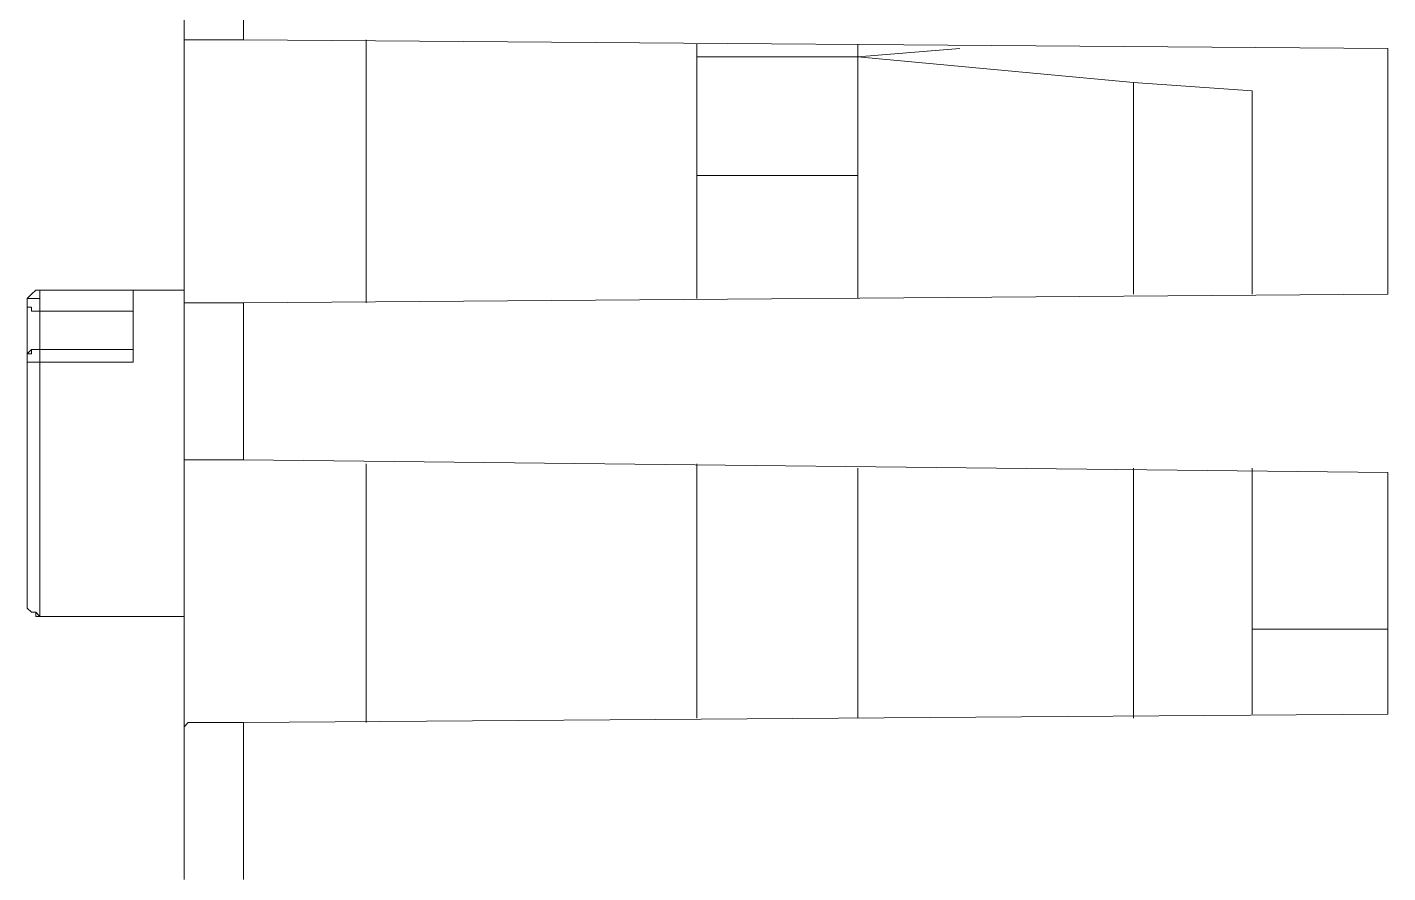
# Model space of a CAD drawing. Header units: centimetres. Extents: x -12.5 to 12.5, y -6.1 to 6.1.
# Drawn here: x 8.262 to 9.394, y 0.7 to 1.403 of the extents above; entities that cross this region are included whole.
import ezdxf

# ---------------------------------------------------------------- set-up
doc = ezdxf.new("R2010")
doc.units = ezdxf.units.CM
doc.header["$MEASUREMENT"] = 0
doc.layers.add('Camada 1', color=7, linetype='Continuous')

msp = doc.modelspace()

# ---------------------------------------------------------------- linework, layer by layer
at = {"layer": 'Camada 1', "color": 251, "lineweight": 9}
for points in [[(8.39215, 1.39255), (8.39215, 1.39255), (8.39215, 1.52308), (8.39215, 1.52308)], [(8.44154, 1.52308), (8.44154, 1.52308), (8.44154, 1.39255), (8.44154, 1.39255)], [(8.39215, 1.39255), (8.39215, 1.39255), (8.39215, 1.17383), (8.39215, 1.17383)], [(9.39404, 1.38549), (9.39404, 1.38549), (8.44154, 1.39255), (8.44154, 1.39255)], [(8.54384, 1.39255), (8.54384, 1.39255), (8.54384, 1.17383), (8.54384, 1.17383)], [(8.81901, 1.38902), (8.81901, 1.38902), (8.81901, 1.37844), (8.81901, 1.37844)], [(8.81901, 1.38902), (8.81901, 1.38902), (8.81901, 1.37844), (8.81901, 1.37844)], [(8.95307, 1.37844), (8.95307, 1.37844), (8.95307, 1.38902), (8.95307, 1.38902)], [(8.95307, 1.37844), (8.95307, 1.37844), (9.03773, 1.38549), (9.03773, 1.38549)], [(9.39404, 1.38549), (9.39404, 1.38549), (9.39404, 1.18088), (9.39404, 1.18088)], [(8.81901, 1.37844), (8.81901, 1.37844), (8.95307, 1.37844), (8.95307, 1.37844)], [(8.81901, 1.37844), (8.81901, 1.37844), (8.81901, 1.2973), (8.81901, 1.2973)], [(8.81901, 1.37844), (8.81901, 1.37844), (8.81901, 1.27966), (8.81901, 1.27966)], [(8.95307, 1.37844), (8.95307, 1.37844), (8.81901, 1.37844), (8.81901, 1.37844)], [(8.94248, 1.37844), (8.94248, 1.37844), (8.94248, 1.37844), (8.94248, 1.37844)], [(8.95307, 1.27966), (8.95307, 1.27966), (8.95307, 1.37844), (8.95307, 1.37844)], [(9.18237, 1.35727), (9.18237, 1.35727), (8.95307, 1.37844), (8.95307, 1.37844)], [(9.18237, 1.35727), (9.18237, 1.35727), (9.18237, 1.18088), (9.18237, 1.18088)], [(9.28115, 1.35022), (9.28115, 1.35022), (9.18237, 1.35727), (9.18237, 1.35727)], [(9.28115, 1.18088), (9.28115, 1.18088), (9.28115, 1.35022), (9.28115, 1.35022)], [(8.81901, 1.2973), (8.81901, 1.2973), (8.81901, 1.17735), (8.81901, 1.17735)], [(9.28115, 1.29377), (9.28115, 1.29377), (9.28115, 1.29377), (9.28115, 1.29377)], [(9.28115, 1.29377), (9.28115, 1.29377), (9.28115, 1.29377), (9.28115, 1.29377)], [(8.81901, 1.17735), (8.81901, 1.17735), (8.81901, 1.27966), (8.81901, 1.27966)], [(8.81901, 1.27966), (8.81901, 1.27966), (8.95307, 1.27966), (8.95307, 1.27966)], [(8.95307, 1.27966), (8.95307, 1.27966), (8.95307, 1.17735), (8.95307, 1.17735)], [(9.28115, 1.27261), (9.28115, 1.27261), (9.28115, 1.27261), (9.28115, 1.27261)], [(9.28115, 1.25144), (9.28115, 1.25144), (9.28115, 1.25144), (9.28115, 1.25144)], [(9.28115, 1.25144), (9.28115, 1.25144), (9.28115, 1.25144), (9.28115, 1.25144)], [(9.28115, 1.25144), (9.28115, 1.25144), (9.28115, 1.25144), (9.28115, 1.25144)], [(9.28115, 1.25144), (9.28115, 1.25144), (9.28115, 1.25144), (9.28115, 1.25144)], [(9.28115, 1.25144), (9.28115, 1.25144), (9.28115, 1.24791), (9.28115, 1.24791)], [(9.28115, 1.25144), (9.28115, 1.25144), (9.28115, 1.24791), (9.28115, 1.24791)], [(9.28115, 1.24791), (9.28115, 1.24791), (9.28115, 1.24791), (9.28115, 1.24791)], [(9.28115, 1.24791), (9.28115, 1.24791), (9.28115, 1.24791), (9.28115, 1.24791)], [(9.28115, 1.24791), (9.28115, 1.24791), (9.28115, 1.2338), (9.28115, 1.2338)], [(9.28115, 1.22322), (9.28115, 1.22322), (9.28115, 1.22322), (9.28115, 1.22322)], [(9.28115, 1.19852), (9.28115, 1.19852), (9.28115, 1.19852), (9.28115, 1.19852)], [(9.28115, 1.19852), (9.28115, 1.19852), (9.28115, 1.19852), (9.28115, 1.19852)], [(9.28115, 1.19147), (9.28115, 1.19147), (9.28115, 1.18088), (9.28115, 1.18088)], [(9.28115, 1.19147), (9.28115, 1.19147), (9.28115, 1.19147), (9.28115, 1.19147)], [(9.28115, 1.19147), (9.28115, 1.19147), (9.28115, 1.19147), (9.28115, 1.19147)], [(9.28115, 1.19147), (9.28115, 1.19147), (9.28115, 1.19147), (9.28115, 1.19147)], [(8.34982, 1.18441), (8.34982, 1.18441), (8.27221, 1.18441), (8.27221, 1.18441)], [(8.34982, 1.18441), (8.34982, 1.18441), (8.34982, 1.12444), (8.34982, 1.12444)], [(8.39215, 1.18441), (8.39215, 1.18441), (8.34982, 1.18441), (8.34982, 1.18441)], [(8.44154, 1.17383), (8.44154, 1.17383), (9.39404, 1.18088), (9.39404, 1.18088)], [(8.26162, 1.17383), (8.26162, 1.17383), (8.26162, 0.97274), (8.26162, 0.97274)], [(8.34982, 1.16677), (8.34982, 1.16677), (8.27221, 1.16677), (8.27221, 1.16677)], [(8.27221, 1.13502), (8.27221, 1.13502), (8.27221, 1.16677), (8.27221, 1.16677)], [(8.39215, 1.0433), (8.39215, 1.0433), (8.39215, 1.17383), (8.39215, 1.17383)], [(8.44154, 1.17383), (8.44154, 1.17383), (8.44154, 1.0433), (8.44154, 1.0433)], [(8.34982, 1.13502), (8.34982, 1.13502), (8.27221, 1.13502), (8.27221, 1.13502)], [(8.27221, 1.13502), (8.27221, 1.13502), (8.27221, 1.13502), (8.27221, 1.13502)], [(8.26162, 1.12444), (8.26162, 1.12444), (8.26162, 0.92335), (8.26162, 0.92335)], [(8.27221, 1.12444), (8.27221, 1.12444), (8.27221, 0.91277), (8.27221, 0.91277)], [(8.39215, 1.0433), (8.39215, 1.0433), (8.39215, 0.82105), (8.39215, 0.82105)], [(9.39404, 1.03272), (9.39404, 1.03272), (8.44154, 1.0433), (8.44154, 1.0433)], [(8.54384, 1.03977), (8.54384, 1.03977), (8.54384, 0.82458), (8.54384, 0.82458)], [(8.81901, 0.82811), (8.81901, 0.82811), (8.81901, 1.03977), (8.81901, 1.03977)], [(8.81901, 1.03977), (8.81901, 1.03977), (8.81901, 0.82811), (8.81901, 0.82811)], [(8.95307, 1.03624), (8.95307, 1.03624), (8.95307, 0.82811), (8.95307, 0.82811)], [(9.18237, 1.03624), (9.18237, 1.03624), (9.18237, 0.82811), (9.18237, 0.82811)], [(9.28115, 1.03624), (9.28115, 1.03624), (9.28115, 1.01155), (9.28115, 1.01155)], [(9.28115, 1.03624), (9.28115, 1.03624), (9.28115, 1.03272), (9.28115, 1.03272)], [(9.28115, 0.83163), (9.28115, 0.83163), (9.28115, 1.03624), (9.28115, 1.03624)], [(9.28115, 1.03272), (9.28115, 1.03272), (9.28115, 1.02566), (9.28115, 1.02566)], [(9.39404, 1.03272), (9.39404, 1.03272), (9.39404, 0.83163), (9.39404, 0.83163)], [(9.28115, 1.01155), (9.28115, 1.01155), (9.28115, 1.01155), (9.28115, 1.01155)], [(9.28115, 1.01155), (9.28115, 1.01155), (9.28115, 1.01155), (9.28115, 1.01155)], [(9.28115, 1.00449), (9.28115, 1.00449), (9.28115, 0.95863), (9.28115, 0.95863)], [(9.28115, 1.00449), (9.28115, 1.00449), (9.28115, 1.00449), (9.28115, 1.00449)], [(9.28115, 0.95863), (9.28115, 0.95863), (9.28115, 0.95863), (9.28115, 0.95863)], [(9.28115, 0.95863), (9.28115, 0.95863), (9.28115, 0.95863), (9.28115, 0.95863)], [(9.28115, 0.95863), (9.28115, 0.95863), (9.28115, 0.95863), (9.28115, 0.95863)], [(9.28115, 0.95511), (9.28115, 0.95511), (9.28115, 0.95511), (9.28115, 0.95511)], [(9.28115, 0.95511), (9.28115, 0.95511), (9.28115, 0.95511), (9.28115, 0.95511)], [(9.28115, 0.95511), (9.28115, 0.95511), (9.28115, 0.94452), (9.28115, 0.94452)], [(9.28115, 0.93394), (9.28115, 0.93394), (9.28115, 0.93394), (9.28115, 0.93394)], [(8.39215, 0.91277), (8.39215, 0.91277), (8.27221, 0.91277), (8.27221, 0.91277)], [(8.27221, 0.91277), (8.27221, 0.91277), (8.34982, 0.91277), (8.34982, 0.91277)], [(8.34982, 0.91277), (8.34982, 0.91277), (8.39215, 0.91277), (8.39215, 0.91277)], [(8.39215, 0.91277), (8.39215, 0.91277), (8.39215, 0.91277), (8.39215, 0.91277)], [(9.28115, 0.90924), (9.28115, 0.90924), (9.28115, 0.90924), (9.28115, 0.90924)], [(9.28115, 0.90219), (9.28115, 0.90219), (9.28115, 0.86338), (9.28115, 0.86338)], [(9.28115, 0.90219), (9.28115, 0.90219), (9.28115, 0.90219), (9.28115, 0.90219)], [(9.28115, 0.90219), (9.28115, 0.90219), (9.28115, 0.90219), (9.28115, 0.90219)], [(9.28115, 0.90219), (9.28115, 0.90219), (9.28115, 0.87749), (9.28115, 0.87749)], [(9.28115, 0.90219), (9.28115, 0.90219), (9.39404, 0.90219), (9.39404, 0.90219)], [(9.28115, 0.89866), (9.28115, 0.89866), (9.28115, 0.87749), (9.28115, 0.87749)], [(9.28115, 0.86338), (9.28115, 0.86338), (9.28115, 0.86338), (9.28115, 0.86338)], [(9.28115, 0.85633), (9.28115, 0.85633), (9.28115, 0.85633), (9.28115, 0.85633)], [(9.28115, 0.85633), (9.28115, 0.85633), (9.28115, 0.83163), (9.28115, 0.83163)], [(8.44154, 0.82458), (8.44154, 0.82458), (9.39404, 0.83163), (9.39404, 0.83163)], [(9.28115, 0.83163), (9.28115, 0.83163), (9.28115, 0.83163), (9.28115, 0.83163)], [(9.28115, 0.83163), (9.28115, 0.83163), (9.28115, 0.83163), (9.28115, 0.83163)], [(8.39215, 0.69405), (8.39215, 0.69405), (8.39215, 0.82105), (8.39215, 0.82105)], [(8.44154, 0.82458), (8.44154, 0.82458), (8.44154, 0.69405), (8.44154, 0.69405)]]:
    msp.add_open_spline(points, degree=3, dxfattribs=at)
for points, knots in [([(8.44154, 1.39255), (8.44154, 1.39255), (8.43096, 1.39255), (8.43096, 1.39255), (8.43096, 1.39255), (8.4239, 1.39255), (8.4239, 1.39255), (8.4239, 1.39255), (8.41332, 1.39255), (8.41332, 1.39255), (8.41332, 1.39255), (8.40626, 1.39255), (8.40626, 1.39255), (8.40626, 1.39255), (8.40273, 1.39255), (8.40273, 1.39255), (8.40273, 1.39255), (8.39568, 1.39255), (8.39568, 1.39255), (8.39568, 1.39255), (8.39215, 1.39255), (8.39215, 1.39255)], [0, 0, 0, 0, 0.1428571, 0.1428571, 0.1428571, 0.2857143, 0.2857143, 0.2857143, 0.4285714, 0.4285714, 0.4285714, 0.5714286, 0.5714286, 0.5714286, 0.7142857, 0.7142857, 0.7142857, 0.8571429, 0.8571429, 0.8571429, 1, 1, 1, 1]), ([(9.28115, 1.29377), (9.28115, 1.29377), (9.28115, 1.29377), (9.28115, 1.29377), (9.28115, 1.29377), (9.28115, 1.29024), (9.28115, 1.29024), (9.28115, 1.29024), (9.28115, 1.28672), (9.28115, 1.28672), (9.28115, 1.28672), (9.28115, 1.27966), (9.28115, 1.27966), (9.28115, 1.27966), (9.28115, 1.27261), (9.28115, 1.27261)], [0, 0, 0, 0, 0.2, 0.2, 0.2, 0.4, 0.4, 0.4, 0.6, 0.6, 0.6, 0.8, 0.8, 0.8, 1, 1, 1, 1]), ([(9.28115, 1.29377), (9.28115, 1.29377), (9.28115, 1.29377), (9.28115, 1.29377), (9.28115, 1.29377), (9.28115, 1.29024), (9.28115, 1.29024), (9.28115, 1.29024), (9.28115, 1.28319), (9.28115, 1.28319), (9.28115, 1.28319), (9.28115, 1.27261), (9.28115, 1.27261)], [0, 0, 0, 0, 0.25, 0.25, 0.25, 0.5, 0.5, 0.5, 0.75, 0.75, 0.75, 1, 1, 1, 1]), ([(9.28115, 1.27966), (9.28115, 1.27966), (9.28115, 1.27966), (9.28115, 1.27966), (9.28115, 1.27966), (9.28115, 1.27613), (9.28115, 1.27613), (9.28115, 1.27613), (9.28115, 1.27261), (9.28115, 1.27261)], [0, 0, 0, 0, 0.3333333, 0.3333333, 0.3333333, 0.6666667, 0.6666667, 0.6666667, 1, 1, 1, 1]), ([(9.28115, 1.27261), (9.28115, 1.27261), (9.28115, 1.26555), (9.28115, 1.26555), (9.28115, 1.26555), (9.28115, 1.26202), (9.28115, 1.26202), (9.28115, 1.26202), (9.28115, 1.25849), (9.28115, 1.25849), (9.28115, 1.25849), (9.28115, 1.25497), (9.28115, 1.25497), (9.28115, 1.25497), (9.28115, 1.25144), (9.28115, 1.25144)], [0, 0, 0, 0, 0.2, 0.2, 0.2, 0.4, 0.4, 0.4, 0.6, 0.6, 0.6, 0.8, 0.8, 0.8, 1, 1, 1, 1]), ([(9.28115, 1.25144), (9.28115, 1.25144), (9.28115, 1.25144), (9.28115, 1.25144), (9.28115, 1.25144), (9.28115, 1.24791), (9.28115, 1.24791)], [0, 0, 0, 0, 0.5, 0.5, 0.5, 1, 1, 1, 1]), ([(9.28115, 1.24791), (9.28115, 1.24791), (9.28115, 1.24085), (9.28115, 1.24085), (9.28115, 1.24085), (9.28115, 1.23733), (9.28115, 1.23733), (9.28115, 1.23733), (9.28115, 1.23027), (9.28115, 1.23027), (9.28115, 1.23027), (9.28115, 1.22322), (9.28115, 1.22322)], [0, 0, 0, 0, 0.25, 0.25, 0.25, 0.5, 0.5, 0.5, 0.75, 0.75, 0.75, 1, 1, 1, 1]), ([(9.28115, 1.2338), (9.28115, 1.2338), (9.28115, 1.2338), (9.28115, 1.2338), (9.28115, 1.2338), (9.28115, 1.23027), (9.28115, 1.23027), (9.28115, 1.23027), (9.28115, 1.22674), (9.28115, 1.22674), (9.28115, 1.22674), (9.28115, 1.22322), (9.28115, 1.22322)], [0, 0, 0, 0, 0.25, 0.25, 0.25, 0.5, 0.5, 0.5, 0.75, 0.75, 0.75, 1, 1, 1, 1]), ([(9.28115, 1.2338), (9.28115, 1.2338), (9.28115, 1.22322), (9.28115, 1.22322), (9.28115, 1.22322), (9.28115, 1.21263), (9.28115, 1.21263), (9.28115, 1.21263), (9.28115, 1.20558), (9.28115, 1.20558), (9.28115, 1.20558), (9.28115, 1.19852), (9.28115, 1.19852)], [0, 0, 0, 0, 0.25, 0.25, 0.25, 0.5, 0.5, 0.5, 0.75, 0.75, 0.75, 1, 1, 1, 1]), ([(9.28115, 1.2338), (9.28115, 1.2338), (9.28115, 1.22322), (9.28115, 1.22322), (9.28115, 1.22322), (9.28115, 1.21263), (9.28115, 1.21263), (9.28115, 1.21263), (9.28115, 1.20911), (9.28115, 1.20911)], [0, 0, 0, 0, 0.3333333, 0.3333333, 0.3333333, 0.6666667, 0.6666667, 0.6666667, 1, 1, 1, 1]), ([(9.28115, 1.22322), (9.28115, 1.22322), (9.28115, 1.21616), (9.28115, 1.21616), (9.28115, 1.21616), (9.28115, 1.20911), (9.28115, 1.20911), (9.28115, 1.20911), (9.28115, 1.20558), (9.28115, 1.20558), (9.28115, 1.20558), (9.28115, 1.20205), (9.28115, 1.20205), (9.28115, 1.20205), (9.28115, 1.19852), (9.28115, 1.19852)], [0, 0, 0, 0, 0.2, 0.2, 0.2, 0.4, 0.4, 0.4, 0.6, 0.6, 0.6, 0.8, 0.8, 0.8, 1, 1, 1, 1]), ([(9.28115, 1.22322), (9.28115, 1.22322), (9.28115, 1.21969), (9.28115, 1.21969), (9.28115, 1.21969), (9.28115, 1.21616), (9.28115, 1.21616)], [0, 0, 0, 0, 0.5, 0.5, 0.5, 1, 1, 1, 1]), ([(8.26162, 1.17383), (8.26162, 1.17383), (8.26162, 1.17735), (8.26162, 1.17735), (8.26162, 1.17735), (8.26515, 1.18088), (8.26515, 1.18088), (8.26515, 1.18088), (8.26868, 1.18441), (8.26868, 1.18441), (8.26868, 1.18441), (8.27221, 1.18441), (8.27221, 1.18441)], [0, 0, 0, 0, 0.25, 0.25, 0.25, 0.5, 0.5, 0.5, 0.75, 0.75, 0.75, 1, 1, 1, 1]), ([(8.27221, 1.18441), (8.27221, 1.18441), (8.27221, 1.18441), (8.27221, 1.18441), (8.27221, 1.18441), (8.27221, 1.18088), (8.27221, 1.18088), (8.27221, 1.18088), (8.27221, 1.17735), (8.27221, 1.17735)], [0, 0, 0, 0, 0.3333333, 0.3333333, 0.3333333, 0.6666667, 0.6666667, 0.6666667, 1, 1, 1, 1]), ([(8.27221, 1.17735), (8.27221, 1.17735), (8.26868, 1.17735), (8.26868, 1.17735), (8.26868, 1.17735), (8.26515, 1.17735), (8.26515, 1.17735), (8.26515, 1.17735), (8.26162, 1.17735), (8.26162, 1.17735), (8.26162, 1.17735), (8.26162, 1.17383), (8.26162, 1.17383)], [0, 0, 0, 0, 0.25, 0.25, 0.25, 0.5, 0.5, 0.5, 0.75, 0.75, 0.75, 1, 1, 1, 1]), ([(8.26162, 1.17383), (8.26162, 1.17383), (8.26162, 1.17383), (8.26162, 1.17383), (8.26162, 1.17383), (8.26162, 1.1703), (8.26162, 1.1703), (8.26162, 1.1703), (8.26515, 1.1703), (8.26515, 1.1703), (8.26515, 1.1703), (8.26515, 1.16677), (8.26515, 1.16677), (8.26515, 1.16677), (8.26868, 1.16677), (8.26868, 1.16677), (8.26868, 1.16677), (8.27221, 1.16677), (8.27221, 1.16677)], [0, 0, 0, 0, 0.1666667, 0.1666667, 0.1666667, 0.3333333, 0.3333333, 0.3333333, 0.5, 0.5, 0.5, 0.6666667, 0.6666667, 0.6666667, 0.8333333, 0.8333333, 0.8333333, 1, 1, 1, 1]), ([(8.27221, 1.17735), (8.27221, 1.17735), (8.27221, 1.17383), (8.27221, 1.17383), (8.27221, 1.17383), (8.27221, 1.1703), (8.27221, 1.1703), (8.27221, 1.1703), (8.27221, 1.16677), (8.27221, 1.16677)], [0, 0, 0, 0, 0.3333333, 0.3333333, 0.3333333, 0.6666667, 0.6666667, 0.6666667, 1, 1, 1, 1]), ([(8.39215, 1.17383), (8.39215, 1.17383), (8.39215, 1.17383), (8.39215, 1.17383), (8.39215, 1.17383), (8.39568, 1.17383), (8.39568, 1.17383), (8.39568, 1.17383), (8.40273, 1.17383), (8.40273, 1.17383), (8.40273, 1.17383), (8.40626, 1.17383), (8.40626, 1.17383), (8.40626, 1.17383), (8.41332, 1.17383), (8.41332, 1.17383), (8.41332, 1.17383), (8.4239, 1.17383), (8.4239, 1.17383), (8.4239, 1.17383), (8.43096, 1.17383), (8.43096, 1.17383), (8.43096, 1.17383), (8.44154, 1.17383), (8.44154, 1.17383)], [0, 0, 0, 0, 0.125, 0.125, 0.125, 0.25, 0.25, 0.25, 0.375, 0.375, 0.375, 0.5, 0.5, 0.5, 0.625, 0.625, 0.625, 0.75, 0.75, 0.75, 0.875, 0.875, 0.875, 1, 1, 1, 1]), ([(8.27221, 1.13502), (8.27221, 1.13502), (8.26515, 1.13502), (8.26515, 1.13502), (8.26515, 1.13502), (8.26162, 1.13149), (8.26162, 1.13149), (8.26162, 1.13149), (8.26162, 1.12797), (8.26162, 1.12797), (8.26162, 1.12797), (8.26162, 1.12444), (8.26162, 1.12444)], [0, 0, 0, 0, 0.25, 0.25, 0.25, 0.5, 0.5, 0.5, 0.75, 0.75, 0.75, 1, 1, 1, 1]), ([(8.27221, 1.13502), (8.27221, 1.13502), (8.26868, 1.13502), (8.26868, 1.13502), (8.26868, 1.13502), (8.26515, 1.13502), (8.26515, 1.13502), (8.26515, 1.13502), (8.26515, 1.13149), (8.26515, 1.13149), (8.26515, 1.13149), (8.26162, 1.13149), (8.26162, 1.13149), (8.26162, 1.13149), (8.26162, 1.12797), (8.26162, 1.12797), (8.26162, 1.12797), (8.26162, 1.12444), (8.26162, 1.12444)], [0, 0, 0, 0, 0.1666667, 0.1666667, 0.1666667, 0.3333333, 0.3333333, 0.3333333, 0.5, 0.5, 0.5, 0.6666667, 0.6666667, 0.6666667, 0.8333333, 0.8333333, 0.8333333, 1, 1, 1, 1]), ([(8.27221, 1.13502), (8.27221, 1.13502), (8.27221, 1.13502), (8.27221, 1.13502), (8.27221, 1.13502), (8.27221, 1.13149), (8.27221, 1.13149), (8.27221, 1.13149), (8.27221, 1.12797), (8.27221, 1.12797), (8.27221, 1.12797), (8.27221, 1.12444), (8.27221, 1.12444)], [0, 0, 0, 0, 0.25, 0.25, 0.25, 0.5, 0.5, 0.5, 0.75, 0.75, 0.75, 1, 1, 1, 1]), ([(8.27221, 1.12444), (8.27221, 1.12444), (8.26868, 1.12444), (8.26868, 1.12444), (8.26868, 1.12444), (8.26515, 1.12444), (8.26515, 1.12444), (8.26515, 1.12444), (8.26162, 1.12444), (8.26162, 1.12444)], [0, 0, 0, 0, 0.3333333, 0.3333333, 0.3333333, 0.6666667, 0.6666667, 0.6666667, 1, 1, 1, 1]), ([(8.34982, 1.12444), (8.34982, 1.12444), (8.30748, 1.12444), (8.30748, 1.12444), (8.30748, 1.12444), (8.27221, 1.12444), (8.27221, 1.12444)], [0, 0, 0, 0, 0.5, 0.5, 0.5, 1, 1, 1, 1]), ([(8.44154, 1.0433), (8.44154, 1.0433), (8.43096, 1.0433), (8.43096, 1.0433), (8.43096, 1.0433), (8.4239, 1.0433), (8.4239, 1.0433), (8.4239, 1.0433), (8.41332, 1.0433), (8.41332, 1.0433), (8.41332, 1.0433), (8.40626, 1.0433), (8.40626, 1.0433), (8.40626, 1.0433), (8.40273, 1.0433), (8.40273, 1.0433), (8.40273, 1.0433), (8.39568, 1.0433), (8.39568, 1.0433), (8.39568, 1.0433), (8.39215, 1.0433), (8.39215, 1.0433)], [0, 0, 0, 0, 0.1428571, 0.1428571, 0.1428571, 0.2857143, 0.2857143, 0.2857143, 0.4285714, 0.4285714, 0.4285714, 0.5714286, 0.5714286, 0.5714286, 0.7142857, 0.7142857, 0.7142857, 0.8571429, 0.8571429, 0.8571429, 1, 1, 1, 1]), ([(8.81901, 1.03977), (8.81901, 1.03977), (8.81901, 1.03624), (8.81901, 1.03624), (8.81901, 1.03624), (8.81901, 1.0186), (8.81901, 1.0186), (8.81901, 1.0186), (8.81901, 0.99744), (8.81901, 0.99744), (8.81901, 0.99744), (8.81901, 0.96569), (8.81901, 0.96569), (8.81901, 0.96569), (8.81901, 0.93394), (8.81901, 0.93394), (8.81901, 0.93394), (8.81901, 0.89513), (8.81901, 0.89513), (8.81901, 0.89513), (8.81901, 0.85985), (8.81901, 0.85985), (8.81901, 0.85985), (8.81901, 0.82811), (8.81901, 0.82811)], [0, 0, 0, 0, 0.125, 0.125, 0.125, 0.25, 0.25, 0.25, 0.375, 0.375, 0.375, 0.5, 0.5, 0.5, 0.625, 0.625, 0.625, 0.75, 0.75, 0.75, 0.875, 0.875, 0.875, 1, 1, 1, 1]), ([(8.81901, 0.82811), (8.81901, 0.82811), (8.81901, 0.85985), (8.81901, 0.85985), (8.81901, 0.85985), (8.81901, 0.89513), (8.81901, 0.89513), (8.81901, 0.89513), (8.81901, 0.93394), (8.81901, 0.93394), (8.81901, 0.93394), (8.81901, 0.96569), (8.81901, 0.96569), (8.81901, 0.96569), (8.81901, 0.99744), (8.81901, 0.99744), (8.81901, 0.99744), (8.81901, 1.0186), (8.81901, 1.0186), (8.81901, 1.0186), (8.81901, 1.03624), (8.81901, 1.03624), (8.81901, 1.03624), (8.81901, 1.03977), (8.81901, 1.03977)], [0, 0, 0, 0, 0.125, 0.125, 0.125, 0.25, 0.25, 0.25, 0.375, 0.375, 0.375, 0.5, 0.5, 0.5, 0.625, 0.625, 0.625, 0.75, 0.75, 0.75, 0.875, 0.875, 0.875, 1, 1, 1, 1]), ([(9.28115, 1.01155), (9.28115, 1.01155), (9.28115, 1.00802), (9.28115, 1.00802), (9.28115, 1.00802), (9.28115, 1.00449), (9.28115, 1.00449)], [0, 0, 0, 0, 0.5, 0.5, 0.5, 1, 1, 1, 1]), ([(9.28115, 1.01155), (9.28115, 1.01155), (9.28115, 1.00802), (9.28115, 1.00802), (9.28115, 1.00802), (9.28115, 1.00449), (9.28115, 1.00449)], [0, 0, 0, 0, 0.5, 0.5, 0.5, 1, 1, 1, 1]), ([(9.28115, 0.95511), (9.28115, 0.95511), (9.28115, 0.95158), (9.28115, 0.95158), (9.28115, 0.95158), (9.28115, 0.94805), (9.28115, 0.94805), (9.28115, 0.94805), (9.28115, 0.94099), (9.28115, 0.94099), (9.28115, 0.94099), (9.28115, 0.93394), (9.28115, 0.93394)], [0, 0, 0, 0, 0.25, 0.25, 0.25, 0.5, 0.5, 0.5, 0.75, 0.75, 0.75, 1, 1, 1, 1]), ([(9.28115, 0.94452), (9.28115, 0.94452), (9.28115, 0.94099), (9.28115, 0.94099), (9.28115, 0.94099), (9.28115, 0.93747), (9.28115, 0.93747), (9.28115, 0.93747), (9.28115, 0.93394), (9.28115, 0.93394)], [0, 0, 0, 0, 0.3333333, 0.3333333, 0.3333333, 0.6666667, 0.6666667, 0.6666667, 1, 1, 1, 1]), ([(9.28115, 0.94452), (9.28115, 0.94452), (9.28115, 0.94099), (9.28115, 0.94099), (9.28115, 0.94099), (9.28115, 0.93394), (9.28115, 0.93394), (9.28115, 0.93394), (9.28115, 0.92335), (9.28115, 0.92335)], [0, 0, 0, 0, 0.3333333, 0.3333333, 0.3333333, 0.6666667, 0.6666667, 0.6666667, 1, 1, 1, 1]), ([(9.28115, 0.93747), (9.28115, 0.93747), (9.28115, 0.93747), (9.28115, 0.93747), (9.28115, 0.93747), (9.28115, 0.93394), (9.28115, 0.93394), (9.28115, 0.93394), (9.28115, 0.93041), (9.28115, 0.93041), (9.28115, 0.93041), (9.28115, 0.92335), (9.28115, 0.92335)], [0, 0, 0, 0, 0.25, 0.25, 0.25, 0.5, 0.5, 0.5, 0.75, 0.75, 0.75, 1, 1, 1, 1]), ([(9.28115, 0.93394), (9.28115, 0.93394), (9.28115, 0.92688), (9.28115, 0.92688), (9.28115, 0.92688), (9.28115, 0.91983), (9.28115, 0.91983), (9.28115, 0.91983), (9.28115, 0.91277), (9.28115, 0.91277), (9.28115, 0.91277), (9.28115, 0.90924), (9.28115, 0.90924)], [0, 0, 0, 0, 0.25, 0.25, 0.25, 0.5, 0.5, 0.5, 0.75, 0.75, 0.75, 1, 1, 1, 1]), ([(9.28115, 0.93394), (9.28115, 0.93394), (9.28115, 0.93041), (9.28115, 0.93041), (9.28115, 0.93041), (9.28115, 0.92688), (9.28115, 0.92688), (9.28115, 0.92688), (9.28115, 0.92335), (9.28115, 0.92335)], [0, 0, 0, 0, 0.3333333, 0.3333333, 0.3333333, 0.6666667, 0.6666667, 0.6666667, 1, 1, 1, 1]), ([(8.27221, 0.91277), (8.27221, 0.91277), (8.26868, 0.91277), (8.26868, 0.91277), (8.26868, 0.91277), (8.26868, 0.9163), (8.26868, 0.9163), (8.26868, 0.9163), (8.26515, 0.9163), (8.26515, 0.9163), (8.26515, 0.9163), (8.26162, 0.91983), (8.26162, 0.91983), (8.26162, 0.91983), (8.26162, 0.92335), (8.26162, 0.92335)], [0, 0, 0, 0, 0.2, 0.2, 0.2, 0.4, 0.4, 0.4, 0.6, 0.6, 0.6, 0.8, 0.8, 0.8, 1, 1, 1, 1]), ([(9.28115, 0.92335), (9.28115, 0.92335), (9.28115, 0.9163), (9.28115, 0.9163), (9.28115, 0.9163), (9.28115, 0.90924), (9.28115, 0.90924), (9.28115, 0.90924), (9.28115, 0.90572), (9.28115, 0.90572)], [0, 0, 0, 0, 0.3333333, 0.3333333, 0.3333333, 0.6666667, 0.6666667, 0.6666667, 1, 1, 1, 1]), ([(9.28115, 0.92335), (9.28115, 0.92335), (9.28115, 0.91983), (9.28115, 0.91983), (9.28115, 0.91983), (9.28115, 0.9163), (9.28115, 0.9163), (9.28115, 0.9163), (9.28115, 0.91277), (9.28115, 0.91277), (9.28115, 0.91277), (9.28115, 0.90924), (9.28115, 0.90924)], [0, 0, 0, 0, 0.25, 0.25, 0.25, 0.5, 0.5, 0.5, 0.75, 0.75, 0.75, 1, 1, 1, 1]), ([(8.26515, 0.9163), (8.26515, 0.9163), (8.26868, 0.9163), (8.26868, 0.9163), (8.26868, 0.9163), (8.27221, 0.91277), (8.27221, 0.91277)], [0, 0, 0, 0, 0.5, 0.5, 0.5, 1, 1, 1, 1]), ([(9.28115, 0.86338), (9.28115, 0.86338), (9.28115, 0.85985), (9.28115, 0.85985), (9.28115, 0.85985), (9.28115, 0.85633), (9.28115, 0.85633)], [0, 0, 0, 0, 0.5, 0.5, 0.5, 1, 1, 1, 1]), ([(9.28115, 0.86338), (9.28115, 0.86338), (9.28115, 0.85985), (9.28115, 0.85985), (9.28115, 0.85985), (9.28115, 0.85633), (9.28115, 0.85633)], [0, 0, 0, 0, 0.5, 0.5, 0.5, 1, 1, 1, 1]), ([(8.39215, 0.82105), (8.39215, 0.82105), (8.39215, 0.82105), (8.39215, 0.82105), (8.39215, 0.82105), (8.39568, 0.82458), (8.39568, 0.82458), (8.39568, 0.82458), (8.40273, 0.82458), (8.40273, 0.82458), (8.40273, 0.82458), (8.40626, 0.82458), (8.40626, 0.82458), (8.40626, 0.82458), (8.41332, 0.82458), (8.41332, 0.82458), (8.41332, 0.82458), (8.4239, 0.82458), (8.4239, 0.82458), (8.4239, 0.82458), (8.43096, 0.82458), (8.43096, 0.82458), (8.43096, 0.82458), (8.44154, 0.82458), (8.44154, 0.82458)], [0, 0, 0, 0, 0.125, 0.125, 0.125, 0.25, 0.25, 0.25, 0.375, 0.375, 0.375, 0.5, 0.5, 0.5, 0.625, 0.625, 0.625, 0.75, 0.75, 0.75, 0.875, 0.875, 0.875, 1, 1, 1, 1])]:
    msp.add_open_spline(points, degree=3, knots=knots, dxfattribs=at)

doc.saveas('drawing.dxf')
